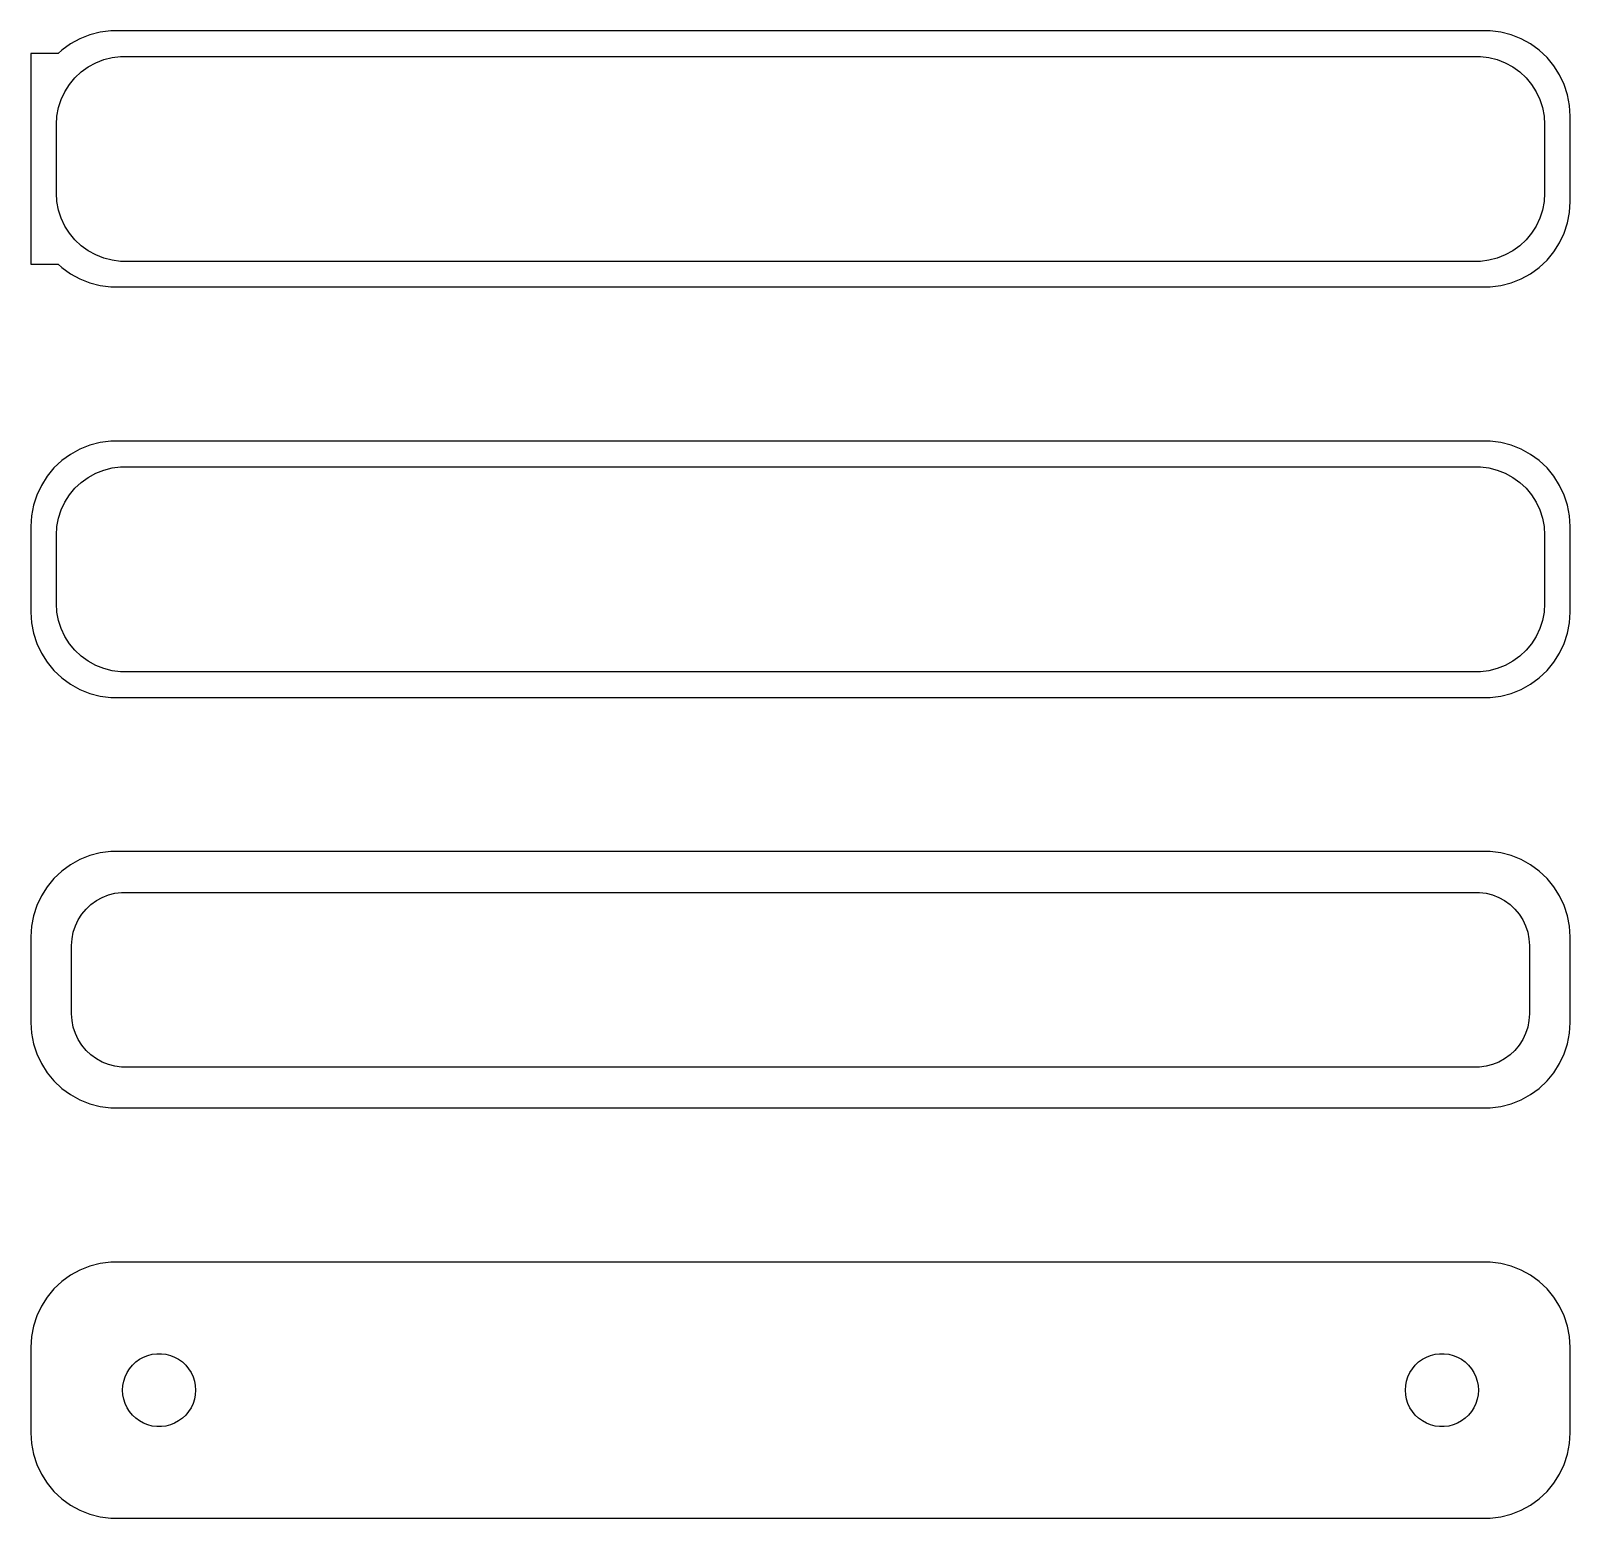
# Model space of a CAD drawing. Header units: metres. Extents: x -45 to 45, y 88.5 to 175.5.
import ezdxf

# ---------------------------------------------------------------- set-up
doc = ezdxf.new("R2010")
doc.units = ezdxf.units.M

msp = doc.modelspace()

# ---------------------------------------------------------------- linework, layer by layer
for p, q in [((-42.6791, 174.722), (-43.1871, 174.353)), ((-42.1289, 175.024), (-42.6791, 174.722)), ((-41.5451, 175.255), (-42.1289, 175.024)), ((-40.9369, 175.411), (-41.5451, 175.255)), ((-40.3139, 175.49), (-40.9369, 175.411)), ((40.3139, 175.49), (-40.3139, 175.49)), ((40.9369, 175.411), (40.3139, 175.49)), ((41.5451, 175.255), (40.9369, 175.411)), ((42.1289, 175.024), (41.5451, 175.255)), ((42.6791, 174.722), (42.1289, 175.024)), ((43.1871, 174.353), (42.6791, 174.722)), ((-43.4, 174.153), (-45, 174.153)), ((-45, 174.153), (-45, 161.847)), ((-43.1871, 174.353), (-43.4, 174.153)), ((-41.2031, 173.619), (-40.7361, 173.804)), ((-40.7361, 173.804), (-40.2495, 173.929)), ((-40.2495, 173.929), (-39.7512, 173.992)), ((-39.7512, 173.992), (39.7512, 173.992)), ((39.7512, 173.992), (40.2495, 173.929)), ((40.2495, 173.929), (40.7361, 173.804)), ((40.7361, 173.804), (41.2031, 173.619)), ((43.6448, 173.923), (43.1871, 174.353)), ((44.0451, 173.439), (43.6448, 173.923)), ((-42.4159, 172.738), (-42.0497, 173.082)), ((-42.0497, 173.082), (-41.6433, 173.377)), ((-41.6433, 173.377), (-41.2031, 173.619)), ((41.2031, 173.619), (41.6433, 173.377)), ((41.6433, 173.377), (42.0497, 173.082)), ((42.0497, 173.082), (42.4159, 172.738)), ((44.3815, 172.909), (44.0451, 173.439)), ((44.6489, 172.341), (44.3815, 172.909)), ((-43.2191, 171.472), (-43.0052, 171.927)), ((-43.0052, 171.927), (-42.7361, 172.351)), ((-42.7361, 172.351), (-42.4159, 172.738)), ((42.4159, 172.738), (42.7361, 172.351)), ((42.7361, 172.351), (43.0052, 171.927)), ((43.0052, 171.927), (43.2191, 171.472)), ((44.8429, 171.743), (44.6489, 172.341)), ((-43.3743, 170.995), (-43.2191, 171.472)), ((43.2191, 171.472), (43.3743, 170.995)), ((44.9606, 171.127), (44.8429, 171.743)), ((45, 170.5), (44.9606, 171.127)), ((-43.5, 170), (-43.4685, 170.501)), ((-43.4685, 170.501), (-43.3743, 170.995)), ((43.3743, 170.995), (43.4685, 170.501)), ((43.4685, 170.501), (43.5, 170)), ((45, 165.5), (45, 170.5)), ((-43.5, 166), (-43.5, 170)), ((43.5, 170), (43.5, 166)), ((-43.4685, 165.499), (-43.5, 166)), ((43.5, 166), (43.4685, 165.499)), ((-43.3743, 165.005), (-43.4685, 165.499)), ((-43.2191, 164.528), (-43.3743, 165.005)), ((43.3743, 165.005), (43.2191, 164.528)), ((43.4685, 165.499), (43.3743, 165.005)), ((44.8429, 164.257), (44.9606, 164.873)), ((44.9606, 164.873), (45, 165.5)), ((-43.0052, 164.073), (-43.2191, 164.528)), ((-42.7361, 163.649), (-43.0052, 164.073)), ((43.0052, 164.073), (42.7361, 163.649)), ((43.2191, 164.528), (43.0052, 164.073)), ((44.6489, 163.659), (44.8429, 164.257)), ((-42.4159, 163.262), (-42.7361, 163.649)), ((-42.0497, 162.918), (-42.4159, 163.262)), ((-41.6433, 162.623), (-42.0497, 162.918)), ((42.0497, 162.918), (41.6433, 162.623)), ((42.4159, 163.262), (42.0497, 162.918)), ((42.7361, 163.649), (42.4159, 163.262)), ((44.0451, 162.561), (44.3815, 163.091)), ((44.3815, 163.091), (44.6489, 163.659)), ((-41.2031, 162.381), (-41.6433, 162.623)), ((-40.7361, 162.196), (-41.2031, 162.381)), ((-40.2495, 162.071), (-40.7361, 162.196)), ((-39.7512, 162.008), (-40.2495, 162.071)), ((39.7512, 162.008), (-39.7512, 162.008)), ((40.2495, 162.071), (39.7512, 162.008)), ((40.7361, 162.196), (40.2495, 162.071)), ((41.2031, 162.381), (40.7361, 162.196)), ((41.6433, 162.623), (41.2031, 162.381)), ((43.1871, 161.647), (43.6448, 162.077)), ((43.6448, 162.077), (44.0451, 162.561)), ((-45, 161.847), (-43.4, 161.847)), ((-43.4, 161.847), (-43.1871, 161.647)), ((-43.1871, 161.647), (-42.6791, 161.278)), ((-42.6791, 161.278), (-42.1289, 160.976)), ((42.1289, 160.976), (42.6791, 161.278)), ((42.6791, 161.278), (43.1871, 161.647)), ((-42.1289, 160.976), (-41.5451, 160.745)), ((-41.5451, 160.745), (-40.9369, 160.589)), ((-40.9369, 160.589), (-40.3139, 160.51)), ((-40.3139, 160.51), (40.3139, 160.51)), ((40.3139, 160.51), (40.9369, 160.589)), ((40.9369, 160.589), (41.5451, 160.745)), ((41.5451, 160.745), (42.1289, 160.976)), ((-41.5451, 151.255), (-42.1289, 151.024)), ((-40.9369, 151.411), (-41.5451, 151.255)), ((-40.3139, 151.49), (-40.9369, 151.411)), ((40.3139, 151.49), (-40.3139, 151.49)), ((40.9369, 151.411), (40.3139, 151.49)), ((41.5451, 151.255), (40.9369, 151.411)), ((42.1289, 151.024), (41.5451, 151.255)), ((-43.1871, 150.353), (-43.6448, 149.923)), ((-42.6791, 150.722), (-43.1871, 150.353)), ((-42.1289, 151.024), (-42.6791, 150.722)), ((42.6791, 150.722), (42.1289, 151.024)), ((43.1871, 150.353), (42.6791, 150.722)), ((43.6448, 149.923), (43.1871, 150.353)), ((-44.0451, 149.439), (-44.3815, 148.909)), ((-43.6448, 149.923), (-44.0451, 149.439)), ((-41.6433, 149.377), (-41.2031, 149.619)), ((-41.2031, 149.619), (-40.7361, 149.804)), ((-40.7361, 149.804), (-40.2495, 149.929)), ((-40.2495, 149.929), (-39.7512, 149.992)), ((-39.7512, 149.992), (39.7512, 149.992)), ((39.7512, 149.992), (40.2495, 149.929)), ((40.2495, 149.929), (40.7361, 149.804)), ((40.7361, 149.804), (41.2031, 149.619)), ((41.2031, 149.619), (41.6433, 149.377)), ((44.0451, 149.439), (43.6448, 149.923)), ((44.3815, 148.909), (44.0451, 149.439)), ((-44.3815, 148.909), (-44.6489, 148.341)), ((-42.7361, 148.351), (-42.4159, 148.738)), ((-42.4159, 148.738), (-42.0497, 149.082)), ((-42.0497, 149.082), (-41.6433, 149.377)), ((41.6433, 149.377), (42.0497, 149.082)), ((42.0497, 149.082), (42.4159, 148.738)), ((42.4159, 148.738), (42.7361, 148.351)), ((44.6489, 148.341), (44.3815, 148.909)), ((-44.8429, 147.743), (-44.9606, 147.127)), ((-44.6489, 148.341), (-44.8429, 147.743)), ((-43.2191, 147.472), (-43.0052, 147.927)), ((-43.0052, 147.927), (-42.7361, 148.351)), ((42.7361, 148.351), (43.0052, 147.927)), ((43.0052, 147.927), (43.2191, 147.472)), ((44.8429, 147.743), (44.6489, 148.341)), ((44.9606, 147.127), (44.8429, 147.743)), ((-44.9606, 147.127), (-45, 146.5)), ((-43.4685, 146.501), (-43.3743, 146.995)), ((-43.3743, 146.995), (-43.2191, 147.472)), ((43.2191, 147.472), (43.3743, 146.995)), ((43.3743, 146.995), (43.4685, 146.501)), ((45, 146.5), (44.9606, 147.127)), ((-45, 146.5), (-45, 141.5)), ((-43.5, 146), (-43.4685, 146.501)), ((-43.5, 142), (-43.5, 146)), ((43.4685, 146.501), (43.5, 146)), ((43.5, 146), (43.5, 142)), ((45, 141.5), (45, 146.5)), ((-45, 141.5), (-44.9606, 140.873)), ((-43.4685, 141.499), (-43.5, 142)), ((-43.3743, 141.005), (-43.4685, 141.499)), ((43.4685, 141.499), (43.3743, 141.005)), ((43.5, 142), (43.4685, 141.499)), ((44.9606, 140.873), (45, 141.5)), ((-44.9606, 140.873), (-44.8429, 140.257)), ((-43.2191, 140.528), (-43.3743, 141.005)), ((-43.0052, 140.073), (-43.2191, 140.528)), ((43.2191, 140.528), (43.0052, 140.073)), ((43.3743, 141.005), (43.2191, 140.528)), ((44.8429, 140.257), (44.9606, 140.873)), ((-44.8429, 140.257), (-44.6489, 139.659)), ((-44.6489, 139.659), (-44.3815, 139.091)), ((-42.7361, 139.649), (-43.0052, 140.073)), ((-42.4159, 139.262), (-42.7361, 139.649)), ((42.7361, 139.649), (42.4159, 139.262)), ((43.0052, 140.073), (42.7361, 139.649)), ((44.3815, 139.091), (44.6489, 139.659)), ((44.6489, 139.659), (44.8429, 140.257)), ((-44.3815, 139.091), (-44.0451, 138.561)), ((-42.0497, 138.918), (-42.4159, 139.262)), ((-41.6433, 138.623), (-42.0497, 138.918)), ((-41.2031, 138.381), (-41.6433, 138.623)), ((41.6433, 138.623), (41.2031, 138.381)), ((42.0497, 138.918), (41.6433, 138.623)), ((42.4159, 139.262), (42.0497, 138.918)), ((44.0451, 138.561), (44.3815, 139.091)), ((-44.0451, 138.561), (-43.6448, 138.077)), ((-43.6448, 138.077), (-43.1871, 137.647)), ((-40.7361, 138.196), (-41.2031, 138.381)), ((-40.2495, 138.071), (-40.7361, 138.196)), ((-39.7512, 138.008), (-40.2495, 138.071)), ((39.7512, 138.008), (-39.7512, 138.008)), ((40.2495, 138.071), (39.7512, 138.008)), ((40.7361, 138.196), (40.2495, 138.071)), ((41.2031, 138.381), (40.7361, 138.196)), ((43.1871, 137.647), (43.6448, 138.077)), ((43.6448, 138.077), (44.0451, 138.561)), ((-43.1871, 137.647), (-42.6791, 137.278)), ((-42.6791, 137.278), (-42.1289, 136.976)), ((-42.1289, 136.976), (-41.5451, 136.745)), ((41.5451, 136.745), (42.1289, 136.976)), ((42.1289, 136.976), (42.6791, 137.278)), ((42.6791, 137.278), (43.1871, 137.647)), ((-41.5451, 136.745), (-40.9369, 136.589)), ((-40.9369, 136.589), (-40.3139, 136.51)), ((-40.3139, 136.51), (40.3139, 136.51)), ((40.3139, 136.51), (40.9369, 136.589)), ((40.9369, 136.589), (41.5451, 136.745)), ((-42.1289, 127.024), (-42.6791, 126.722)), ((-41.5451, 127.255), (-42.1289, 127.024)), ((-40.9369, 127.411), (-41.5451, 127.255)), ((-40.3139, 127.49), (-40.9369, 127.411)), ((40.3139, 127.49), (-40.3139, 127.49)), ((40.9369, 127.411), (40.3139, 127.49)), ((41.5451, 127.255), (40.9369, 127.411)), ((42.1289, 127.024), (41.5451, 127.255)), ((42.6791, 126.722), (42.1289, 127.024)), ((-43.1871, 126.353), (-43.6448, 125.923)), ((-42.6791, 126.722), (-43.1871, 126.353)), ((43.1871, 126.353), (42.6791, 126.722)), ((43.6448, 125.923), (43.1871, 126.353)), ((-44.0451, 125.439), (-44.3815, 124.909)), ((-43.6448, 125.923), (-44.0451, 125.439)), ((-40.0833, 125.058), (-39.6954, 125.107)), ((-39.6954, 125.107), (39.6954, 125.107)), ((39.6954, 125.107), (40.0833, 125.058)), ((44.0451, 125.439), (43.6448, 125.923)), ((44.3815, 124.909), (44.0451, 125.439)), ((-44.6489, 124.341), (-44.8429, 123.743)), ((-44.3815, 124.909), (-44.6489, 124.341)), ((-41.7692, 124.131), (-41.4842, 124.399)), ((-41.4842, 124.399), (-41.168, 124.628)), ((-41.168, 124.628), (-40.8254, 124.817)), ((-40.8254, 124.817), (-40.4619, 124.961)), ((-40.4619, 124.961), (-40.0833, 125.058)), ((40.0833, 125.058), (40.4619, 124.961)), ((40.4619, 124.961), (40.8254, 124.817)), ((40.8254, 124.817), (41.168, 124.628)), ((41.168, 124.628), (41.4842, 124.399)), ((41.4842, 124.399), (41.7692, 124.131)), ((44.6489, 124.341), (44.3815, 124.909)), ((44.8429, 123.743), (44.6489, 124.341)), ((-44.8429, 123.743), (-44.9606, 123.127)), ((-42.3943, 123.146), (-42.2279, 123.5)), ((-42.2279, 123.5), (-42.0184, 123.83)), ((-42.0184, 123.83), (-41.7692, 124.131)), ((41.7692, 124.131), (42.0184, 123.83)), ((42.0184, 123.83), (42.2279, 123.5)), ((42.2279, 123.5), (42.3943, 123.146)), ((44.9606, 123.127), (44.8429, 123.743)), ((-44.9606, 123.127), (-45, 122.5)), ((-45, 122.5), (-45, 117.5)), ((-42.5884, 122.39), (-42.5151, 122.774)), ((-42.5151, 122.774), (-42.3943, 123.146)), ((42.3943, 123.146), (42.5151, 122.774)), ((42.5151, 122.774), (42.5884, 122.39)), ((45, 122.5), (44.9606, 123.127)), ((45, 117.5), (45, 122.5)), ((-42.6129, 122), (-42.5884, 122.39)), ((-42.6129, 118), (-42.6129, 122)), ((42.5884, 122.39), (42.6129, 122)), ((42.6129, 122), (42.6129, 118)), ((-42.5884, 117.61), (-42.6129, 118)), ((42.6129, 118), (42.5884, 117.61)), ((-45, 117.5), (-44.9606, 116.873)), ((-42.5151, 117.226), (-42.5884, 117.61)), ((-42.3943, 116.854), (-42.5151, 117.226)), ((42.5151, 117.226), (42.3943, 116.854)), ((42.5884, 117.61), (42.5151, 117.226)), ((44.9606, 116.873), (45, 117.5)), ((-44.9606, 116.873), (-44.8429, 116.257)), ((-44.8429, 116.257), (-44.6489, 115.659)), ((-42.2279, 116.5), (-42.3943, 116.854)), ((-42.0184, 116.17), (-42.2279, 116.5)), ((-41.7692, 115.869), (-42.0184, 116.17)), ((42.0184, 116.17), (41.7692, 115.869)), ((42.2279, 116.5), (42.0184, 116.17)), ((42.3943, 116.854), (42.2279, 116.5)), ((44.6489, 115.659), (44.8429, 116.257)), ((44.8429, 116.257), (44.9606, 116.873)), ((-44.6489, 115.659), (-44.3815, 115.091)), ((-41.4842, 115.601), (-41.7692, 115.869)), ((-41.168, 115.372), (-41.4842, 115.601)), ((-40.8254, 115.183), (-41.168, 115.372)), ((41.168, 115.372), (40.8254, 115.183)), ((41.4842, 115.601), (41.168, 115.372)), ((41.7692, 115.869), (41.4842, 115.601)), ((44.3815, 115.091), (44.6489, 115.659)), ((-44.3815, 115.091), (-44.0451, 114.561)), ((-44.0451, 114.561), (-43.6448, 114.077)), ((-40.4619, 115.039), (-40.8254, 115.183)), ((-40.0833, 114.942), (-40.4619, 115.039)), ((-39.6954, 114.893), (-40.0833, 114.942)), ((39.6954, 114.893), (-39.6954, 114.893)), ((40.0833, 114.942), (39.6954, 114.893)), ((40.4619, 115.039), (40.0833, 114.942)), ((40.8254, 115.183), (40.4619, 115.039)), ((43.6448, 114.077), (44.0451, 114.561)), ((44.0451, 114.561), (44.3815, 115.091)), ((-43.6448, 114.077), (-43.1871, 113.647)), ((-43.1871, 113.647), (-42.6791, 113.278)), ((42.6791, 113.278), (43.1871, 113.647)), ((43.1871, 113.647), (43.6448, 114.077)), ((-42.6791, 113.278), (-42.1289, 112.976)), ((-42.1289, 112.976), (-41.5451, 112.745)), ((-41.5451, 112.745), (-40.9369, 112.589)), ((-40.9369, 112.589), (-40.3139, 112.51)), ((-40.3139, 112.51), (40.3139, 112.51)), ((40.3139, 112.51), (40.9369, 112.589)), ((40.9369, 112.589), (41.5451, 112.745)), ((41.5451, 112.745), (42.1289, 112.976)), ((42.1289, 112.976), (42.6791, 113.278)), ((-42.6791, 102.722), (-43.1871, 102.353)), ((-42.1289, 103.024), (-42.6791, 102.722)), ((-41.5451, 103.255), (-42.1289, 103.024)), ((-40.9369, 103.411), (-41.5451, 103.255)), ((-40.3139, 103.49), (-40.9369, 103.411)), ((40.3139, 103.49), (-40.3139, 103.49)), ((40.9369, 103.411), (40.3139, 103.49)), ((41.5451, 103.255), (40.9369, 103.411)), ((42.1289, 103.024), (41.5451, 103.255)), ((42.6791, 102.722), (42.1289, 103.024)), ((43.1871, 102.353), (42.6791, 102.722)), ((-43.6448, 101.923), (-44.0451, 101.439)), ((-43.1871, 102.353), (-43.6448, 101.923)), ((43.6448, 101.923), (43.1871, 102.353)), ((44.0451, 101.439), (43.6448, 101.923)), ((-44.3815, 100.909), (-44.6489, 100.341)), ((-44.0451, 101.439), (-44.3815, 100.909)), ((44.3815, 100.909), (44.0451, 101.439)), ((44.6489, 100.341), (44.3815, 100.909)), ((-44.6489, 100.341), (-44.8429, 99.7434)), ((44.8429, 99.7434), (44.6489, 100.341)), ((-44.9606, 99.1267), (-45, 98.5)), ((-44.8429, 99.7434), (-44.9606, 99.1267)), ((44.9606, 99.1267), (44.8429, 99.7434)), ((45, 98.5), (44.9606, 99.1267)), ((-45, 98.5), (-45, 93.5)), ((-37.9001, 98.0975), (-37.6341, 98.1311)), ((-37.6341, 98.1311), (-37.3659, 98.1311)), ((-37.3659, 98.1311), (-37.0999, 98.0975)), ((37.0999, 98.0975), (37.3659, 98.1311)), ((37.3659, 98.1311), (37.6341, 98.1311)), ((37.6341, 98.1311), (37.9001, 98.0975)), ((45, 93.5), (45, 98.5)), ((-39.3712, 97.0287), (-39.2275, 97.2551)), ((-39.2275, 97.2551), (-39.0565, 97.4617)), ((-39.0565, 97.4617), (-38.8611, 97.6453)), ((-38.8611, 97.6453), (-38.6441, 97.8029)), ((-38.6441, 97.8029), (-38.4092, 97.9321)), ((-38.4092, 97.9321), (-38.1598, 98.0308)), ((-38.1598, 98.0308), (-37.9001, 98.0975)), ((-37.0999, 98.0975), (-36.8401, 98.0308)), ((-36.8401, 98.0308), (-36.5908, 97.9321)), ((-36.5908, 97.9321), (-36.3559, 97.8029)), ((-36.3559, 97.8029), (-36.1389, 97.6453)), ((-36.1389, 97.6453), (-35.9434, 97.4617)), ((-35.9434, 97.4617), (-35.7725, 97.2551)), ((-35.7725, 97.2551), (-35.6288, 97.0287)), ((35.6288, 97.0287), (35.7725, 97.2551)), ((35.7725, 97.2551), (35.9434, 97.4617)), ((35.9434, 97.4617), (36.1389, 97.6453)), ((36.1389, 97.6453), (36.3559, 97.8029)), ((36.3559, 97.8029), (36.5908, 97.9321)), ((36.5908, 97.9321), (36.8401, 98.0308)), ((36.8401, 98.0308), (37.0999, 98.0975)), ((37.9001, 98.0975), (38.1598, 98.0308)), ((38.1598, 98.0308), (38.4092, 97.9321)), ((38.4092, 97.9321), (38.6441, 97.8029)), ((38.6441, 97.8029), (38.8611, 97.6453)), ((38.8611, 97.6453), (39.0565, 97.4617)), ((39.0565, 97.4617), (39.2275, 97.2551)), ((39.2275, 97.2551), (39.3712, 97.0287)), ((-39.6185, 96.2676), (-39.5682, 96.531)), ((-39.5682, 96.531), (-39.4853, 96.786)), ((-39.4853, 96.786), (-39.3712, 97.0287)), ((-35.6288, 97.0287), (-35.5146, 96.786)), ((-35.5146, 96.786), (-35.4318, 96.531)), ((-35.4318, 96.531), (-35.3815, 96.2676)), ((35.3815, 96.2676), (35.4318, 96.531)), ((35.4318, 96.531), (35.5146, 96.786)), ((35.5146, 96.786), (35.6288, 97.0287)), ((39.3712, 97.0287), (39.4853, 96.786)), ((39.4853, 96.786), (39.5682, 96.531)), ((39.5682, 96.531), (39.6185, 96.2676)), ((-39.6353, 96), (-39.6185, 96.2676)), ((-39.6185, 95.7324), (-39.6353, 96)), ((-39.5682, 95.469), (-39.6185, 95.7324)), ((-39.4853, 95.214), (-39.5682, 95.469)), ((-35.4318, 95.469), (-35.5146, 95.214)), ((-35.3815, 95.7324), (-35.4318, 95.469)), ((-35.3815, 96.2676), (-35.3647, 96)), ((-35.3647, 96), (-35.3815, 95.7324)), ((35.3647, 96), (35.3815, 96.2676)), ((35.3815, 95.7324), (35.3647, 96)), ((35.4318, 95.469), (35.3815, 95.7324)), ((35.5146, 95.214), (35.4318, 95.469)), ((39.5682, 95.469), (39.4853, 95.214)), ((39.6185, 95.7324), (39.5682, 95.469)), ((39.6185, 96.2676), (39.6353, 96)), ((39.6353, 96), (39.6185, 95.7324)), ((-39.3712, 94.9713), (-39.4853, 95.214)), ((-39.2275, 94.7449), (-39.3712, 94.9713)), ((-39.0565, 94.5383), (-39.2275, 94.7449)), ((-38.8611, 94.3547), (-39.0565, 94.5383)), ((-35.9434, 94.5383), (-36.1389, 94.3547)), ((-35.7725, 94.7449), (-35.9434, 94.5383)), ((-35.6288, 94.9713), (-35.7725, 94.7449)), ((-35.5146, 95.214), (-35.6288, 94.9713)), ((35.6288, 94.9713), (35.5146, 95.214)), ((35.7725, 94.7449), (35.6288, 94.9713)), ((35.9434, 94.5383), (35.7725, 94.7449)), ((36.1389, 94.3547), (35.9434, 94.5383)), ((39.0565, 94.5383), (38.8611, 94.3547)), ((39.2275, 94.7449), (39.0565, 94.5383)), ((39.3712, 94.9713), (39.2275, 94.7449)), ((39.4853, 95.214), (39.3712, 94.9713)), ((-38.6441, 94.1971), (-38.8611, 94.3547)), ((-38.4092, 94.0679), (-38.6441, 94.1971)), ((-38.1598, 93.9692), (-38.4092, 94.0679)), ((-37.9001, 93.9025), (-38.1598, 93.9692)), ((-37.6341, 93.8689), (-37.9001, 93.9025)), ((-37.3659, 93.8689), (-37.6341, 93.8689)), ((-37.0999, 93.9025), (-37.3659, 93.8689)), ((-36.8401, 93.9692), (-37.0999, 93.9025)), ((-36.5908, 94.0679), (-36.8401, 93.9692)), ((-36.3559, 94.1971), (-36.5908, 94.0679)), ((-36.1389, 94.3547), (-36.3559, 94.1971)), ((36.3559, 94.1971), (36.1389, 94.3547)), ((36.5908, 94.0679), (36.3559, 94.1971)), ((36.8401, 93.9692), (36.5908, 94.0679)), ((37.0999, 93.9025), (36.8401, 93.9692)), ((37.3659, 93.8689), (37.0999, 93.9025)), ((37.6341, 93.8689), (37.3659, 93.8689)), ((37.9001, 93.9025), (37.6341, 93.8689)), ((38.1598, 93.9692), (37.9001, 93.9025)), ((38.4092, 94.0679), (38.1598, 93.9692)), ((38.6441, 94.1971), (38.4092, 94.0679)), ((38.8611, 94.3547), (38.6441, 94.1971)), ((-45, 93.5), (-44.9606, 92.8733)), ((-44.9606, 92.8733), (-44.8429, 92.2566)), ((44.8429, 92.2566), (44.9606, 92.8733)), ((44.9606, 92.8733), (45, 93.5)), ((-44.8429, 92.2566), (-44.6489, 91.6594)), ((44.6489, 91.6594), (44.8429, 92.2566)), ((-44.6489, 91.6594), (-44.3815, 91.0912)), ((-44.3815, 91.0912), (-44.0451, 90.5611)), ((44.0451, 90.5611), (44.3815, 91.0912)), ((44.3815, 91.0912), (44.6489, 91.6594)), ((-44.0451, 90.5611), (-43.6448, 90.0773)), ((-43.6448, 90.0773), (-43.1871, 89.6474)), ((43.1871, 89.6474), (43.6448, 90.0773)), ((43.6448, 90.0773), (44.0451, 90.5611)), ((-43.1871, 89.6474), (-42.6791, 89.2784)), ((-42.6791, 89.2784), (-42.1289, 88.9759)), ((42.1289, 88.9759), (42.6791, 89.2784)), ((42.6791, 89.2784), (43.1871, 89.6474)), ((-42.1289, 88.9759), (-41.5451, 88.7447)), ((-41.5451, 88.7447), (-40.9369, 88.5886)), ((-40.9369, 88.5886), (-40.3139, 88.5099)), ((-40.3139, 88.5099), (40.3139, 88.5099)), ((40.3139, 88.5099), (40.9369, 88.5886)), ((40.9369, 88.5886), (41.5451, 88.7447)), ((41.5451, 88.7447), (42.1289, 88.9759))]:
    msp.add_line(p, q)

doc.saveas('drawing.dxf')
